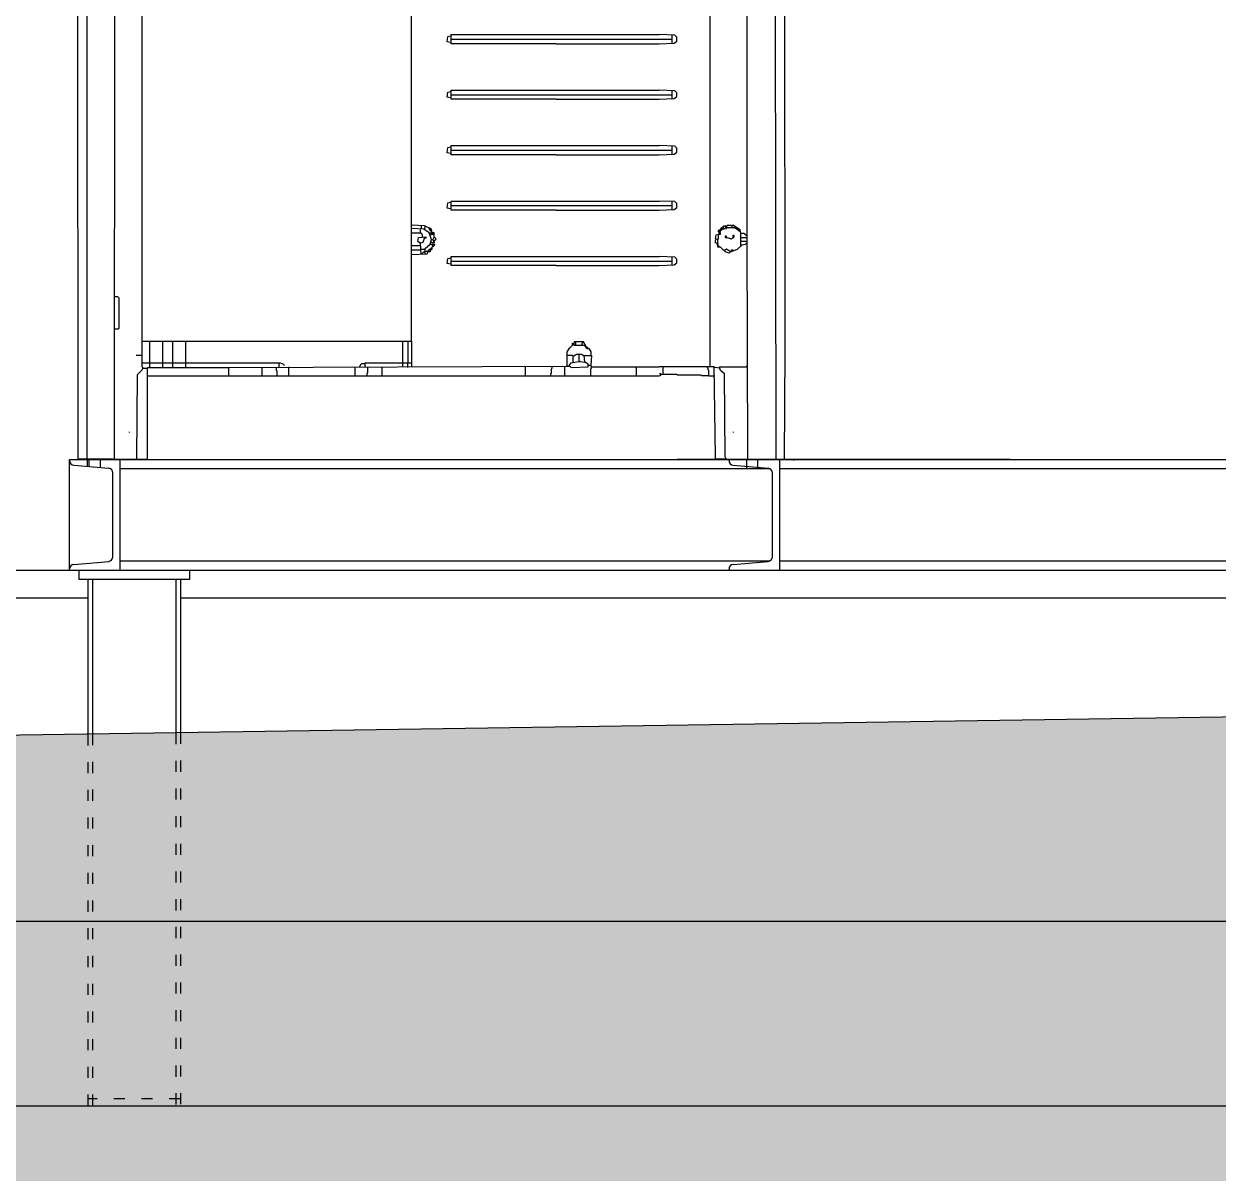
# Model space of a CAD drawing. Extents: x 3792242 to 5145247, y -1546315 to -1031918.
# Drawn here: x 3991619 to 3992912, y -1522880 to -1521636 of the extents above; entities that cross this region are included whole.
import ezdxf

# ---------------------------------------------------------------- set-up
doc = ezdxf.new("R2010")
doc.units = 0
doc.header["$MEASUREMENT"] = 0
doc.linetypes.add('ACAD_ISO03W100', pattern=[30, 12, -18])
for name, color, linetype in [('MÚRY', 1, 'CONTINUOUS'), ('TENKÁ', 7, 'CONTINUOUS'), ('ZZ-chladenie', 133, 'CONTINUOUS'), ('ŠRAFY', 82, 'CONTINUOUS'), ('šrafy-múry', 8, 'CONTINUOUS')]:
    doc.layers.add(name, color=color, linetype=linetype)
pattern_1 = [(0, (-546523.74, 886.425), (0, 37.5), [37.5, -37.5]), (90, (-546523.74, 886.425), (-37.5, 2e-15), [37.5, -37.5])]

msp = doc.modelspace()

# ---------------------------------------------------------------- hatches: boundary and pattern name
at = {"layer": 'ŠRAFY'}
h = msp.add_hatch(dxfattribs=at)
h.set_pattern_fill('SQUARE', color=256, scale=300)
h.set_pattern_definition(pattern_1)
h.paths.add_polyline_path([(3996355.937, -1522607.345), (3996355.937, -1522373.67), (3996355.937, -1522334.895), (3994225.937, -1522366.845), (3988959.218, -1522445.846), (3988959.218, -1522607.345)])
h.paths.add_polyline_path([(3995339.937, -1522447.874), (3995339.937, -1522160.276), (3995589.937, -1522160.276), (3995589.937, -1522447.874)], flags=9)
h = msp.add_hatch(dxfattribs=at)
h.set_pattern_fill('SQUARE', color=256, scale=300)
h.set_pattern_definition(pattern_1)
h.paths.add_polyline_path([(3988959.218, -1522807.345), (3996355.937, -1522807.345), (3996355.937, -1522607.345), (3988959.218, -1522607.345)])
h.paths.add_polyline_path([(3995560.937, -1523010.394), (3995560.937, -1522722.796), (3995810.937, -1522722.796), (3995810.937, -1523010.394)], flags=9)
h.paths.add_polyline_path([(3995245.937, -1523010.394), (3995245.937, -1522722.796), (3995495.937, -1522722.796), (3995495.937, -1523010.394)], flags=9)
at = {"layer": 'šrafy-múry'}
h = msp.add_hatch(dxfattribs=at)
h.set_pattern_fill('ANSI36', color=253, scale=800, angle=360)
h.set_pattern_definition([(45, (226757.26, 936.43), (53.0330086, 194.4543648), [250, -50, 0, -50])])
h.paths.add_polyline_path([(3996375.937, -1523277.345), (3996715.937, -1523277.345), (3996715.937, -1521857.345), (3996555.937, -1521857.345), (3996555.937, -1522807.345), (3983275.937, -1522807.345), (3983275.937, -1521857.345), (3983115.937, -1521857.345), (3983115.937, -1523027.345), (3984540.937, -1523027.345), (3984540.937, -1523277.345), (3984690.937, -1523277.345), (3984690.937, -1523027.345), (3989765.937, -1523027.345), (3989765.937, -1523277.345), (3990065.937, -1523277.345), (3990065.937, -1523027.345), (3993625.937, -1523027.345), (3993740.937, -1523027.345), (3996375.937, -1523027.345)])

# ---------------------------------------------------------------- linework, layer by layer
at = {"layer": 'MÚRY'}
msp.add_line((3996355.937, -1522334.895), (3987525.937, -1522467.345), dxfattribs=at)
at = {"layer": 'TENKÁ'}
for p, q in [((3984965.937, -1522227.345), (3994225.937, -1522227.345)), ((3984965.937, -1522257.345), (3991688.606, -1522257.345)), ((3991788.606, -1522257.345), (3993715.39, -1522257.345)), ((3983475.937, -1522607.345), (3996355.937, -1522607.345)), ((3996555.937, -1522807.345), (3983275.937, -1522807.345))]:
    msp.add_line(p, q, dxfattribs=at)
at = {"layer": 'ZZ-chladenie'}
for p, q in [((3991687.787, -1522107.345), (3991687.787, -1520419.877)), ((3991677.903, -1522106.639), (3991676.491, -1520441.059)), ((3992362.069, -1522007.085), (3992362.069, -1520441.765)), ((3992402.313, -1521864.463), (3992401.608, -1520441.765)), ((3992443.264, -1521974.607), (3992442.559, -1520441.765)), ((3991717.442, -1522107.345), (3991718.147, -1520621.809)), ((3991747.096, -1522007.085), (3991747.096, -1520819.504)), ((3992038.696, -1521979.55), (3992038.696, -1520834.331)), ((3992433.38, -1522107.345), (3992432.673, -1521486.724)), ((3992077.529, -1521655.471), (3992078.235, -1521649.823)), ((3992081.059, -1521656.177), (3992077.529, -1521655.471)), ((3992078.235, -1521649.823), (3992081.059, -1521649.116)), ((3992081.059, -1521649.116), (3992081.765, -1521649.116)), ((3992081.059, -1521652.647), (3992195.44, -1521652.647)), ((3992081.765, -1521657.59), (3992081.765, -1521647.704)), ((3992081.765, -1521647.704), (3992306.996, -1521647.704)), ((3992195.44, -1521657.59), (3992081.765, -1521657.59)), ((3992195.44, -1521652.647), (3992306.996, -1521652.647)), ((3992195.44, -1521657.59), (3992306.996, -1521657.59)), ((3992323.942, -1521648.411), (3992306.996, -1521647.704)), ((3992306.996, -1521652.647), (3992321.117, -1521652.647)), ((3992306.996, -1521657.59), (3992323.235, -1521656.883)), ((3992321.117, -1521656.883), (3992321.117, -1521648.411)), ((3992323.235, -1521656.883), (3992326.06, -1521654.765)), ((3992326.06, -1521650.528), (3992323.942, -1521648.411)), ((3992326.06, -1521654.765), (3992326.06, -1521650.528)), ((3992077.529, -1521715.486), (3992078.235, -1521709.837)), ((3992078.235, -1521709.837), (3992081.059, -1521709.131)), ((3992081.059, -1521709.131), (3992081.765, -1521709.131)), ((3992081.765, -1521717.604), (3992081.765, -1521707.719)), ((3992081.765, -1521707.719), (3992195.44, -1521707.719)), ((3992195.44, -1521707.719), (3992306.996, -1521707.719)), ((3992323.942, -1521708.425), (3992306.996, -1521707.719)), ((3992321.117, -1521716.898), (3992321.117, -1521708.425)), ((3992326.06, -1521710.543), (3992323.942, -1521708.425)), ((3992326.06, -1521714.78), (3992326.06, -1521710.543)), ((3992081.059, -1521716.192), (3992077.529, -1521715.486)), ((3992081.059, -1521712.661), (3992195.44, -1521712.661)), ((3992195.44, -1521717.604), (3992081.765, -1521717.604)), ((3992195.44, -1521712.661), (3992306.996, -1521712.661)), ((3992195.44, -1521717.604), (3992306.996, -1521717.604)), ((3992306.996, -1521712.661), (3992321.117, -1521712.661)), ((3992306.996, -1521717.604), (3992323.235, -1521716.898)), ((3992323.235, -1521716.898), (3992326.06, -1521714.78)), ((3992077.529, -1521775.5), (3992078.235, -1521769.852)), ((3992081.059, -1521776.206), (3992077.529, -1521775.5)), ((3992078.235, -1521769.852), (3992081.059, -1521769.146)), ((3992081.059, -1521769.146), (3992081.765, -1521769.146)), ((3992081.059, -1521772.676), (3992195.44, -1521772.676)), ((3992081.765, -1521777.618), (3992081.765, -1521767.733)), ((3992081.765, -1521767.733), (3992195.44, -1521767.733)), ((3992195.44, -1521767.733), (3992306.996, -1521767.733)), ((3992195.44, -1521772.676), (3992306.996, -1521772.676)), ((3992323.942, -1521768.44), (3992306.996, -1521767.733)), ((3992306.996, -1521772.676), (3992321.117, -1521772.676)), ((3992321.117, -1521776.912), (3992321.117, -1521768.44)), ((3992323.235, -1521776.912), (3992326.06, -1521774.794)), ((3992326.06, -1521770.558), (3992323.942, -1521768.44)), ((3992326.06, -1521774.794), (3992326.06, -1521770.558)), ((3992195.44, -1521777.618), (3992081.765, -1521777.618)), ((3992195.44, -1521777.618), (3992306.996, -1521777.618)), ((3992306.996, -1521777.618), (3992323.235, -1521776.912)), ((3992081.765, -1521837.633), (3992081.765, -1521827.748)), ((3992081.765, -1521827.748), (3992195.44, -1521827.748)), ((3992195.44, -1521827.748), (3992306.996, -1521827.748)), ((3992323.942, -1521828.454), (3992306.996, -1521827.748)), ((3992077.529, -1521835.515), (3992078.235, -1521829.866)), ((3992081.059, -1521836.221), (3992077.529, -1521835.515)), ((3992078.235, -1521829.866), (3992081.059, -1521829.16)), ((3992081.059, -1521829.16), (3992081.765, -1521829.16)), ((3992081.059, -1521832.69), (3992195.44, -1521832.69)), ((3992195.44, -1521837.633), (3992081.765, -1521837.633)), ((3992195.44, -1521832.69), (3992306.996, -1521832.69)), ((3992195.44, -1521837.633), (3992306.996, -1521837.633)), ((3992306.996, -1521832.69), (3992321.117, -1521832.69)), ((3992306.996, -1521837.633), (3992323.235, -1521836.927)), ((3992321.117, -1521836.927), (3992321.117, -1521828.454)), ((3992323.235, -1521836.927), (3992326.06, -1521834.809)), ((3992326.06, -1521830.573), (3992323.942, -1521828.454)), ((3992326.06, -1521834.809), (3992326.06, -1521830.573)), ((3992052.817, -1521854.578), (3992039.402, -1521853.872)), ((3992379.72, -1521857.402), (3992380.426, -1521853.872)), ((3992380.426, -1521853.872), (3992385.368, -1521853.872)), ((3992385.368, -1521853.872), (3992386.074, -1521856.696)), ((3992386.78, -1521853.872), (3992386.074, -1521854.578)), ((3992394.547, -1521858.814), (3992386.78, -1521853.872)), ((3992038.696, -1521862.345), (3992048.581, -1521862.345)), ((3992052.111, -1521858.108), (3992039.402, -1521857.402)), ((3992046.463, -1521867.287), (3992054.229, -1521866.581)), ((3992049.287, -1521857.402), (3992048.581, -1521857.402)), ((3992048.581, -1521862.345), (3992048.581, -1521858.814)), ((3992049.287, -1521863.05), (3992048.581, -1521862.345)), ((3992049.287, -1521854.578), (3992049.287, -1521857.402)), ((3992049.993, -1521863.05), (3992049.287, -1521863.05)), ((3992049.993, -1521863.757), (3992049.993, -1521863.05)), ((3992050.699, -1521864.463), (3992049.993, -1521863.757)), ((3992050.699, -1521866.581), (3992050.699, -1521864.463)), ((3992057.759, -1521862.345), (3992052.111, -1521858.108)), ((3992060.584, -1521858.108), (3992052.817, -1521854.578)), ((3992052.817, -1521857.402), (3992053.523, -1521856.696)), ((3992052.817, -1521858.108), (3992052.817, -1521857.402)), ((3992052.817, -1521867.993), (3992052.817, -1521866.581)), ((3992053.523, -1521855.284), (3992053.523, -1521854.578)), ((3992053.523, -1521856.696), (3992053.523, -1521855.284)), ((3992054.229, -1521866.581), (3992054.229, -1521867.993)), ((3992057.759, -1521856.696), (3992057.053, -1521855.99)), ((3992057.759, -1521858.108), (3992057.759, -1521856.696)), ((3992058.466, -1521858.108), (3992057.759, -1521858.108)), ((3992060.584, -1521869.405), (3992057.759, -1521862.345)), ((3992058.466, -1521863.05), (3992057.759, -1521863.05)), ((3992058.466, -1521858.814), (3992058.466, -1521858.108)), ((3992059.171, -1521858.814), (3992058.466, -1521858.108)), ((3992059.171, -1521858.814), (3992058.466, -1521858.814)), ((3992059.171, -1521863.05), (3992058.466, -1521863.05)), ((3992059.171, -1521864.463), (3992058.466, -1521864.463)), ((3992059.878, -1521857.402), (3992059.171, -1521857.402)), ((3992059.171, -1521858.814), (3992059.878, -1521859.521)), ((3992059.171, -1521859.521), (3992059.171, -1521858.814)), ((3992059.878, -1521860.226), (3992059.171, -1521859.521)), ((3992059.878, -1521862.345), (3992059.171, -1521863.05)), ((3992059.171, -1521864.463), (3992059.878, -1521864.463)), ((3992059.878, -1521858.108), (3992059.878, -1521857.402)), ((3992060.584, -1521858.814), (3992059.878, -1521858.108)), ((3992059.878, -1521859.521), (3992060.584, -1521858.814)), ((3992059.878, -1521859.521), (3992060.584, -1521858.814)), ((3992061.29, -1521860.226), (3992059.878, -1521860.226)), ((3992063.408, -1521862.345), (3992059.878, -1521862.345)), ((3992059.878, -1521864.463), (3992060.584, -1521863.757)), ((3992061.29, -1521862.345), (3992060.584, -1521858.108)), ((3992060.584, -1521863.757), (3992062.702, -1521863.757)), ((3992061.29, -1521863.05), (3992061.29, -1521862.345)), ((3992061.996, -1521863.05), (3992061.29, -1521863.05)), ((3992062.702, -1521863.757), (3992061.996, -1521863.05)), ((3992063.408, -1521866.581), (3992061.996, -1521869.405)), ((3992063.408, -1521866.581), (3992063.408, -1521862.345)), ((3992063.408, -1521866.581), (3992064.114, -1521867.287)), ((3992065.526, -1521868.699), (3992063.408, -1521866.581)), ((3992367.717, -1521868.699), (3992368.423, -1521864.463)), ((3992368.423, -1521864.463), (3992373.365, -1521863.757)), ((3992371.247, -1521859.521), (3992371.953, -1521858.814)), ((3992371.247, -1521860.933), (3992371.247, -1521859.521)), ((3992371.953, -1521860.933), (3992371.247, -1521860.933)), ((3992371.247, -1521863.757), (3992371.953, -1521863.05)), ((3992371.247, -1521868.699), (3992371.247, -1521863.757)), ((3992371.953, -1521862.345), (3992374.777, -1521858.108)), ((3992371.953, -1521859.521), (3992372.659, -1521858.814)), ((3992371.953, -1521858.814), (3992372.659, -1521858.814)), ((3992372.659, -1521860.226), (3992371.953, -1521859.521)), ((3992371.953, -1521860.933), (3992372.659, -1521860.933)), ((3992371.953, -1521863.05), (3992371.953, -1521862.345)), ((3992373.365, -1521862.345), (3992371.953, -1521862.345)), ((3992372.659, -1521858.814), (3992376.895, -1521854.578)), ((3992372.659, -1521858.814), (3992373.365, -1521858.108)), ((3992372.659, -1521858.814), (3992373.365, -1521859.521)), ((3992373.365, -1521859.521), (3992372.659, -1521860.226)), ((3992372.659, -1521860.933), (3992372.659, -1521860.226)), ((3992373.365, -1521858.108), (3992374.071, -1521857.402)), ((3992373.365, -1521863.757), (3992373.365, -1521862.345)), ((3992374.071, -1521857.402), (3992374.071, -1521856.696)), ((3992374.071, -1521856.696), (3992374.777, -1521856.696)), ((3992374.071, -1521858.814), (3992374.777, -1521858.814)), ((3992375.483, -1521857.402), (3992374.777, -1521856.696)), ((3992374.777, -1521858.108), (3992375.483, -1521857.402)), ((3992374.777, -1521858.108), (3992379.72, -1521857.402)), ((3992374.777, -1521858.814), (3992375.483, -1521858.108)), ((3992376.19, -1521855.99), (3992376.19, -1521855.284)), ((3992376.895, -1521856.696), (3992376.19, -1521855.99)), ((3992376.895, -1521854.578), (3992379.014, -1521854.578)), ((3992376.895, -1521858.108), (3992376.895, -1521856.696)), ((3992379.014, -1521854.578), (3992378.307, -1521855.99)), ((3992378.307, -1521855.99), (3992379.72, -1521855.99)), ((3992379.72, -1521865.875), (3992378.307, -1521865.875)), ((3992378.307, -1521865.875), (3992378.307, -1521867.287)), ((3992386.074, -1521856.696), (3992379.72, -1521856.696)), ((3992379.72, -1521867.287), (3992379.72, -1521865.875)), ((3992384.662, -1521868.699), (3992388.193, -1521866.581)), ((3992386.074, -1521854.578), (3992385.368, -1521854.578)), ((3992388.898, -1521856.696), (3992386.074, -1521856.696)), ((3992388.193, -1521865.169), (3992386.78, -1521865.169)), ((3992386.78, -1521865.169), (3992386.78, -1521866.581)), ((3992388.193, -1521855.99), (3992388.898, -1521855.284)), ((3992388.193, -1521856.696), (3992388.193, -1521855.99)), ((3992388.193, -1521856.696), (3992388.193, -1521857.402)), ((3992388.193, -1521866.581), (3992388.193, -1521865.169)), ((3992389.605, -1521855.284), (3992388.898, -1521855.284)), ((3992394.547, -1521860.933), (3992388.898, -1521856.696)), ((3992389.605, -1521855.99), (3992389.605, -1521855.284)), ((3992389.605, -1521855.99), (3992389.605, -1521856.696)), ((3992391.017, -1521856.696), (3992391.017, -1521855.99)), ((3992391.722, -1521858.108), (3992392.429, -1521857.402)), ((3992392.429, -1521858.814), (3992391.722, -1521858.108)), ((3992392.429, -1521857.402), (3992393.135, -1521858.108)), ((3992392.429, -1521859.521), (3992392.429, -1521858.814)), ((3992393.135, -1521859.521), (3992392.429, -1521859.521)), ((3992393.841, -1521858.108), (3992393.135, -1521858.108)), ((3992393.841, -1521858.814), (3992393.841, -1521858.108)), ((3992394.547, -1521859.521), (3992393.841, -1521858.814)), ((3992393.841, -1521860.226), (3992394.547, -1521859.521)), ((3992394.547, -1521860.933), (3992393.841, -1521860.226)), ((3992395.253, -1521863.05), (3992394.547, -1521858.814)), ((3992394.547, -1521860.933), (3992395.253, -1521860.933)), ((3992398.784, -1521863.05), (3992395.253, -1521863.05)), ((3992395.253, -1521875.76), (3992395.253, -1521863.05)), ((3992399.489, -1521863.757), (3992398.784, -1521863.05)), ((3992400.196, -1521863.757), (3992399.489, -1521863.757)), ((3992400.196, -1521864.463), (3992400.196, -1521863.757)), ((3992400.901, -1521865.169), (3992400.196, -1521864.463)), ((3992401.608, -1521865.169), (3992400.901, -1521864.463)), ((3992401.608, -1521865.169), (3992400.901, -1521865.169)), ((3992401.608, -1521865.169), (3992402.313, -1521865.169)), ((3992403.02, -1522107.345), (3992402.313, -1521864.463)), ((3992038.696, -1521875.76), (3992047.875, -1521875.76)), ((3992045.756, -1521871.524), (3992046.463, -1521867.287)), ((3992048.581, -1521873.641), (3992045.756, -1521871.524)), ((3992048.581, -1521872.936), (3992047.875, -1521872.936)), ((3992048.581, -1521872.936), (3992051.405, -1521872.229)), ((3992049.287, -1521884.939), (3992048.581, -1521873.641)), ((3992048.581, -1521880.702), (3992049.287, -1521879.996)), ((3992049.287, -1521879.996), (3992052.817, -1521879.996)), ((3992051.405, -1521872.229), (3992052.817, -1521867.993)), ((3992054.229, -1521867.993), (3992052.817, -1521867.993)), ((3992053.523, -1521879.29), (3992059.171, -1521874.348)), ((3992053.523, -1521882.82), (3992053.523, -1521879.29)), ((3992055.641, -1521884.939), (3992057.759, -1521879.996)), ((3992057.759, -1521879.996), (3992059.171, -1521879.996)), ((3992059.171, -1521874.348), (3992058.466, -1521874.348)), ((3992058.466, -1521880.702), (3992058.466, -1521879.996)), ((3992059.171, -1521874.348), (3992060.584, -1521869.405)), ((3992059.171, -1521874.348), (3992064.114, -1521874.348)), ((3992059.171, -1521879.996), (3992059.171, -1521882.82)), ((3992060.584, -1521869.405), (3992059.878, -1521868.699)), ((3992060.584, -1521872.229), (3992059.878, -1521872.229)), ((3992061.29, -1521877.878), (3992059.878, -1521879.29)), ((3992059.878, -1521879.29), (3992059.878, -1521880.702)), ((3992059.878, -1521880.702), (3992061.29, -1521879.996)), ((3992060.584, -1521869.405), (3992061.996, -1521869.405)), ((3992061.29, -1521872.936), (3992060.584, -1521872.229)), ((3992063.408, -1521872.936), (3992061.29, -1521872.936)), ((3992061.996, -1521877.172), (3992061.29, -1521874.348)), ((3992061.29, -1521879.996), (3992061.29, -1521877.878)), ((3992061.996, -1521869.405), (3992063.408, -1521872.936)), ((3992064.114, -1521874.348), (3992061.996, -1521877.172)), ((3992063.408, -1521871.524), (3992065.526, -1521868.699)), ((3992370.541, -1521869.405), (3992367.717, -1521868.699)), ((3992367.717, -1521870.112), (3992368.423, -1521869.405)), ((3992367.717, -1521872.936), (3992367.717, -1521870.112)), ((3992368.423, -1521872.936), (3992367.717, -1521872.936)), ((3992368.423, -1521869.405), (3992368.423, -1521868.699)), ((3992369.129, -1521873.641), (3992368.423, -1521872.936)), ((3992369.835, -1521874.348), (3992369.129, -1521873.641)), ((3992371.247, -1521874.348), (3992369.835, -1521874.348)), ((3992370.541, -1521869.405), (3992371.247, -1521868.699)), ((3992370.541, -1521877.878), (3992370.541, -1521869.405)), ((3992373.365, -1521877.878), (3992370.541, -1521877.878)), ((3992371.953, -1521876.466), (3992371.247, -1521876.466)), ((3992371.953, -1521877.878), (3992371.953, -1521876.466)), ((3992376.895, -1521881.408), (3992373.365, -1521877.878)), ((3992379.72, -1521879.996), (3992376.895, -1521881.408)), ((3992378.307, -1521867.287), (3992380.426, -1521867.287)), ((3992379.72, -1521867.287), (3992380.426, -1521867.993)), ((3992383.956, -1521882.82), (3992379.72, -1521879.996)), ((3992380.426, -1521867.287), (3992384.662, -1521868.699)), ((3992383.956, -1521882.82), (3992391.722, -1521879.996)), ((3992391.722, -1521879.996), (3992396.665, -1521875.053)), ((3992395.959, -1521867.287), (3992401.608, -1521867.287)), ((3992396.665, -1521871.524), (3992395.959, -1521870.817)), ((3992401.608, -1521871.524), (3992396.665, -1521871.524)), ((3992396.665, -1521875.053), (3992400.196, -1521874.348)), ((3992400.196, -1521874.348), (3992401.608, -1521872.936)), ((3992401.608, -1521871.524), (3992402.313, -1521871.524)), ((3992038.696, -1521880.702), (3992048.581, -1521880.702)), ((3992038.696, -1521885.644), (3992055.641, -1521884.939)), ((3992050.699, -1521884.232), (3992051.405, -1521883.527)), ((3992050.699, -1521884.939), (3992050.699, -1521884.232)), ((3992050.699, -1521884.939), (3992050.699, -1521885.644)), ((3992051.405, -1521883.527), (3992052.111, -1521882.82)), ((3992052.111, -1521882.82), (3992053.523, -1521882.82)), ((3992053.523, -1521882.82), (3992054.229, -1521882.114)), ((3992053.523, -1521884.939), (3992053.523, -1521882.82)), ((3992054.229, -1521882.114), (3992056.347, -1521882.114)), ((3992057.053, -1521881.408), (3992056.347, -1521882.114)), ((3992057.053, -1521882.82), (3992057.053, -1521881.408)), ((3992059.171, -1521882.82), (3992057.053, -1521882.82)), ((3992059.171, -1521881.408), (3992058.466, -1521880.702)), ((3992059.878, -1521880.702), (3992059.171, -1521881.408)), ((3992077.529, -1521895.529), (3992078.235, -1521889.881)), ((3992078.235, -1521889.881), (3992081.059, -1521889.175)), ((3992081.059, -1521889.175), (3992081.765, -1521889.175)), ((3992081.059, -1521892.705), (3992195.44, -1521892.705)), ((3992081.765, -1521897.647), (3992081.765, -1521887.763)), ((3992081.765, -1521887.763), (3992195.44, -1521887.763)), ((3992195.44, -1521887.763), (3992306.996, -1521887.763)), ((3992195.44, -1521892.705), (3992306.996, -1521892.705)), ((3992323.942, -1521888.469), (3992306.996, -1521887.763)), ((3992306.996, -1521892.705), (3992321.117, -1521892.705)), ((3992321.117, -1521896.941), (3992321.117, -1521888.469)), ((3992326.06, -1521890.587), (3992323.942, -1521888.469)), ((3992326.06, -1521894.823), (3992326.06, -1521890.587)), ((3992378.307, -1521882.82), (3992378.307, -1521881.408)), ((3992382.544, -1521884.232), (3992378.307, -1521882.82)), ((3992383.956, -1521882.82), (3992382.544, -1521884.232)), ((3992383.956, -1521882.82), (3992383.25, -1521882.114)), ((3992385.368, -1521882.114), (3992385.368, -1521880.702)), ((3992385.368, -1521880.702), (3992386.78, -1521880.702)), ((3992386.78, -1521880.702), (3992386.78, -1521881.408)), ((3992081.059, -1521896.235), (3992077.529, -1521895.529)), ((3992195.44, -1521897.647), (3992081.765, -1521897.647)), ((3992195.44, -1521897.647), (3992306.996, -1521897.647)), ((3992306.996, -1521897.647), (3992323.235, -1521896.941)), ((3992323.235, -1521896.941), (3992326.06, -1521894.823)), ((3991720.972, -1521931.538), (3991717.442, -1521931.538)), ((3991721.678, -1521932.244), (3991720.972, -1521931.538)), ((3991722.384, -1521932.95), (3991721.678, -1521932.244)), ((3991722.384, -1521965.429), (3991722.384, -1521932.95)), ((3991717.442, -1521966.134), (3991721.678, -1521966.134)), ((3991721.678, -1521966.134), (3991722.384, -1521965.429)), ((3991747.096, -1521979.55), (3991755.568, -1521979.55)), ((3991755.568, -1522007.792), (3991755.568, -1521979.55)), ((3991755.568, -1521979.55), (3992038.696, -1521979.55)), ((3991769.689, -1522007.792), (3991769.689, -1521979.55)), ((3991780.28, -1522007.792), (3991780.28, -1521979.55)), ((3991794.402, -1522007.792), (3991794.402, -1521979.55)), ((3992029.517, -1522002.849), (3992029.517, -1521979.55)), ((3992035.165, -1522002.849), (3992035.165, -1521979.55)), ((3992038.696, -1521979.55), (3992038.696, -1522006.38)), ((3992213.091, -1521983.786), (3992213.091, -1521981.668)), ((3992213.091, -1521981.668), (3992214.503, -1521981.668)), ((3992213.091, -1521983.08), (3992214.503, -1521983.08)), ((3992215.21, -1521980.256), (3992214.503, -1521981.668)), ((3992214.503, -1521981.668), (3992214.503, -1521983.786)), ((3992225.094, -1521980.256), (3992215.21, -1521980.256)), ((3992215.915, -1521980.962), (3992215.915, -1521980.256)), ((3992216.622, -1521981.668), (3992215.915, -1521980.962)), ((3992216.622, -1521983.08), (3992216.622, -1521981.668)), ((3992223.682, -1521981.668), (3992224.388, -1521980.962)), ((3992223.682, -1521983.08), (3992223.682, -1521981.668)), ((3992223.682, -1521983.08), (3992223.682, -1521983.786)), ((3992224.388, -1521980.962), (3992224.388, -1521980.256)), ((3992227.918, -1521985.198), (3992225.094, -1521980.256)), ((3992443.264, -1521988.728), (3992443.264, -1521974.607)), ((3991747.096, -1521995.082), (3991740.741, -1521995.082)), ((3992207.443, -1521990.846), (3992210.267, -1521986.61)), ((3992207.443, -1522005.673), (3992207.443, -1521990.846)), ((3992213.091, -1521995.082), (3992207.443, -1521995.082)), ((3992210.267, -1521986.61), (3992213.091, -1521983.786)), ((3992213.797, -1521995.789), (3992213.091, -1521995.082)), ((3992213.797, -1521995.789), (3992214.503, -1521995.789)), ((3992213.797, -1522002.144), (3992213.797, -1521995.789)), ((3992214.503, -1521983.786), (3992225.8, -1521983.786)), ((3992214.503, -1521995.789), (3992215.21, -1521995.082)), ((3992215.21, -1521995.082), (3992215.915, -1521994.377)), ((3992215.915, -1521994.377), (3992216.622, -1521994.377)), ((3992216.622, -1521994.377), (3992217.327, -1521993.67)), ((3992217.327, -1521993.67), (3992220.151, -1521993.67)), ((3992220.151, -1522000.731), (3992220.151, -1521993.67)), ((3992220.151, -1521993.67), (3992222.976, -1521993.67)), ((3992222.976, -1521993.67), (3992223.682, -1521994.377)), ((3992223.682, -1521994.377), (3992224.388, -1521994.377)), ((3992224.388, -1521994.377), (3992225.094, -1521995.082)), ((3992225.094, -1521995.082), (3992224.388, -1521995.082)), ((3992225.8, -1521983.786), (3992228.625, -1521987.316)), ((3992226.506, -1522002.144), (3992225.8, -1521995.082)), ((3992225.8, -1521995.082), (3992233.567, -1521995.082)), ((3992227.918, -1521986.61), (3992227.918, -1521985.198)), ((3992227.918, -1521986.61), (3992228.625, -1521985.904)), ((3992227.918, -1521986.61), (3992227.918, -1521987.316)), ((3992228.625, -1521985.904), (3992229.33, -1521985.904)), ((3992229.33, -1521986.61), (3992228.625, -1521985.904)), ((3992228.625, -1521987.316), (3992230.742, -1521987.316)), ((3992229.33, -1521985.904), (3992229.33, -1521986.61)), ((3992230.742, -1521987.316), (3992232.861, -1521990.846)), ((3992232.861, -1521990.846), (3992232.861, -1521995.082)), ((3992233.567, -1521995.082), (3992232.861, -1522005.673)), ((3992442.559, -1522107.345), (3992443.264, -1521988.728)), ((3991747.096, -1522002.849), (3991755.568, -1522002.849)), ((3991747.802, -1522007.792), (3991747.096, -1522007.085)), ((3991747.096, -1522010.616), (3991747.802, -1522008.498)), ((3991747.802, -1522008.498), (3991747.802, -1522007.792)), ((3991747.802, -1522008.498), (3991752.744, -1522008.498)), ((3991752.744, -1522008.498), (3991753.45, -1522007.792)), ((3991752.744, -1522008.498), (3991752.744, -1522106.639)), ((3991753.45, -1522007.792), (3991841.001, -1522007.792)), ((3991755.568, -1522002.849), (3991769.689, -1522002.849)), ((3991769.689, -1522002.849), (3991780.28, -1522002.849)), ((3991780.28, -1522002.849), (3991794.402, -1522002.849)), ((3991794.402, -1522002.849), (3991895.367, -1522002.849)), ((3991841.001, -1522007.792), (3992206.736, -1522006.38)), ((3991841.001, -1522016.971), (3991841.001, -1522007.792)), ((3991877.01, -1522016.971), (3991877.01, -1522007.792)), ((3991892.543, -1522011.322), (3991892.543, -1522007.792)), ((3991895.367, -1522007.792), (3991895.367, -1522002.849)), ((3991895.367, -1522002.849), (3991896.779, -1522002.849)), ((3991896.779, -1522002.849), (3991900.309, -1522004.261)), ((3991900.309, -1522004.261), (3991901.016, -1522005.673)), ((3991905.958, -1522016.971), (3991905.958, -1522007.085)), ((3991977.975, -1522016.971), (3991977.975, -1522007.085)), ((3991982.918, -1522006.38), (3991983.624, -1522005.673)), ((3991982.918, -1522007.085), (3991982.918, -1522006.38)), ((3991983.624, -1522004.968), (3991984.33, -1522004.261)), ((3991983.624, -1522005.673), (3991983.624, -1522004.968)), ((3991984.33, -1522004.261), (3991985.036, -1522003.556)), ((3991985.036, -1522003.556), (3991988.566, -1522003.556)), ((3991988.566, -1522007.792), (3991988.566, -1522002.849)), ((3991988.566, -1522002.849), (3992033.753, -1522002.849)), ((3991991.39, -1522013.44), (3991991.39, -1522007.792)), ((3992006.924, -1522016.971), (3992006.924, -1522007.792)), ((3992029.517, -1522007.085), (3992029.517, -1522002.849)), ((3992033.753, -1522002.849), (3992034.46, -1522003.556)), ((3992034.46, -1522003.556), (3992035.165, -1522002.849)), ((3992034.46, -1522003.556), (3992034.46, -1522007.792)), ((3992035.165, -1522002.849), (3992038.696, -1522002.849)), ((3992038.696, -1522006.38), (3992039.402, -1522007.085)), ((3992162.255, -1522016.971), (3992162.255, -1522007.085)), ((3992190.498, -1522009.204), (3992191.203, -1522008.498)), ((3992190.498, -1522014.146), (3992190.498, -1522009.204)), ((3992191.203, -1522008.498), (3992191.203, -1522007.085)), ((3992204.619, -1522016.971), (3992204.619, -1522007.085)), ((3992207.443, -1522005.673), (3992206.736, -1522004.968)), ((3992206.736, -1522006.38), (3992210.267, -1522006.38)), ((3992209.561, -1522005.673), (3992211.679, -1522002.849)), ((3992209.561, -1522005.673), (3992209.561, -1522006.38)), ((3992210.267, -1522006.38), (3992211.679, -1522007.792)), ((3992211.679, -1522002.849), (3992219.446, -1522001.437)), ((3992211.679, -1522007.792), (3992230.037, -1522007.085)), ((3992219.446, -1522001.437), (3992221.564, -1522001.437)), ((3992220.151, -1522000.731), (3992220.858, -1522001.437)), ((3992221.564, -1522001.437), (3992226.506, -1522002.144)), ((3992230.037, -1522004.261), (3992226.506, -1522002.144)), ((3992230.037, -1522007.085), (3992230.037, -1522004.261)), ((3992230.742, -1522005.673), (3992230.037, -1522004.968)), ((3992232.861, -1522005.673), (3992230.742, -1522005.673)), ((3992232.861, -1522006.38), (3992232.861, -1522005.673)), ((3992233.567, -1522006.38), (3992232.861, -1522006.38)), ((3992232.861, -1522009.204), (3992233.567, -1522008.498)), ((3992232.861, -1522016.971), (3992232.861, -1522009.204)), ((3992233.567, -1522008.498), (3992233.567, -1522006.38)), ((3992233.567, -1522007.085), (3992282.284, -1522007.085)), ((3992282.284, -1522016.971), (3992282.284, -1522007.085)), ((3992282.284, -1522007.085), (3992306.996, -1522007.085)), ((3992366.305, -1522007.085), (3992306.996, -1522007.085)), ((3992311.232, -1522015.559), (3992311.232, -1522007.085)), ((3992359.244, -1522008.498), (3992359.244, -1522007.792)), ((3992359.95, -1522008.498), (3992359.244, -1522008.498)), ((3992359.95, -1522010.616), (3992359.95, -1522008.498)), ((3992367.717, -1522103.815), (3992366.305, -1522007.085)), ((3992372.659, -1522008.498), (3992367.011, -1522007.792)), ((3992371.953, -1522007.792), (3992372.659, -1522007.085)), ((3992372.659, -1522007.085), (3992400.901, -1522007.085)), ((3992373.365, -1522011.322), (3992372.659, -1522008.498)), ((3992400.901, -1522007.085), (3992401.608, -1522006.38)), ((3992401.608, -1522006.38), (3992402.313, -1522005.673)), ((3991741.448, -1522106.639), (3991742.153, -1522015.559)), ((3991742.153, -1522015.559), (3991747.096, -1522010.616)), ((3991753.45, -1522016.971), (3992306.996, -1522016.971)), ((3991893.249, -1522012.028), (3991892.543, -1522011.322)), ((3991893.249, -1522016.971), (3991893.249, -1522012.028)), ((3991990.684, -1522014.146), (3991991.39, -1522013.44)), ((3991990.684, -1522016.971), (3991990.684, -1522014.146)), ((3992189.791, -1522014.852), (3992190.498, -1522014.146)), ((3992189.791, -1522016.971), (3992189.791, -1522014.852)), ((3992306.996, -1522016.971), (3992309.115, -1522016.264)), ((3992309.115, -1522016.264), (3992307.703, -1522014.146)), ((3992309.115, -1522015.559), (3992308.408, -1522014.852)), ((3992326.06, -1522015.559), (3992309.115, -1522015.559)), ((3992326.766, -1522016.264), (3992326.06, -1522015.559)), ((3992352.183, -1522016.264), (3992326.766, -1522016.264)), ((3992352.89, -1522016.971), (3992352.183, -1522016.264)), ((3992360.657, -1522016.971), (3992352.89, -1522016.971)), ((3992360.657, -1522011.322), (3992359.95, -1522010.616)), ((3992360.657, -1522016.971), (3992360.657, -1522011.322)), ((3992360.657, -1522016.971), (3992367.011, -1522016.971)), ((3992377.602, -1522014.852), (3992373.365, -1522011.322)), ((3992378.307, -1522104.521), (3992377.602, -1522014.852)), ((3991733.681, -1522078.397), (3991733.681, -1522077.691)), ((3992387.486, -1522078.397), (3992387.486, -1522077.691)), ((3991668.606, -1522107.345), (3993056.39, -1522107.345)), ((3991668.606, -1522227.345), (3991668.606, -1522107.345)), ((3991668.606, -1522107.345), (3991723.606, -1522107.345)), ((3991668.606, -1522108.659), (3991668.606, -1522107.345)), ((3991668.606, -1522107.345), (3991723.606, -1522107.345)), ((3991668.606, -1522108.659), (3991668.606, -1522107.345)), ((3991753.45, -1522107.345), (3991677.903, -1522106.639)), ((3991678.606, -1522107.345), (3991733.606, -1522107.345)), ((3991688.048, -1522107.345), (3991762.889, -1522107.345)), ((3991688.132, -1522115.024), (3991688.132, -1522107.345)), ((3991689.983, -1522115.133), (3991689.983, -1522107.345)), ((3991701.983, -1522116.183), (3991701.983, -1522107.345)), ((3991702.132, -1522116.249), (3991702.132, -1522107.345)), ((3991723.606, -1522227.345), (3991723.606, -1522107.345)), ((3991741.448, -1522106.639), (3991741.448, -1522107.345)), ((3991752.744, -1522106.639), (3991752.744, -1522107.345)), ((3992686.812, -1522107.345), (3992326.441, -1522107.345)), ((3992367.717, -1522108.051), (3992367.717, -1522103.815)), ((3992368.423, -1522106.639), (3992379.014, -1522106.639)), ((3992379.72, -1522107.345), (3992378.307, -1522104.521)), ((3992442.557, -1522107.566), (3992379.72, -1522107.345)), ((3992382.489, -1522107.345), (3992437.489, -1522107.345)), ((3992382.489, -1522108.659), (3992382.489, -1522107.345)), ((3992437.489, -1522107.345), (3992382.489, -1522107.345)), ((3992452.729, -1522107.345), (3992397.729, -1522107.345)), ((3992401.612, -1522114.914), (3992401.612, -1522107.345)), ((3992401.612, -1522117.345), (3992401.612, -1522107.345)), ((3992413.612, -1522115.964), (3992413.612, -1522107.345)), ((3992413.612, -1522117.345), (3992413.612, -1522107.345)), ((3992437.489, -1522227.345), (3992437.489, -1522107.345)), ((3992452.729, -1522108.659), (3992452.729, -1522107.345)), ((3991673.17, -1522113.64), (3991711.042, -1522116.954)), ((3991673.17, -1522113.64), (3991711.042, -1522116.954)), ((3991715.606, -1522212.756), (3991715.606, -1522121.935)), ((3991723.606, -1522117.345), (3992426.474, -1522117.345)), ((3992387.053, -1522113.64), (3992424.925, -1522116.954)), ((3992429.489, -1522212.756), (3992429.489, -1522121.935)), ((3992437.489, -1522117.345), (3993051.735, -1522117.345)), ((3991668.606, -1522227.345), (3991668.606, -1522226.031)), ((3991668.606, -1522227.345), (3991733.607, -1522227.345)), ((3991668.606, -1522227.345), (3993056.39, -1522227.345)), ((3991668.606, -1522227.345), (3991723.606, -1522227.345)), ((3991673.17, -1522221.05), (3991711.042, -1522217.737)), ((3991678.606, -1522227.345), (3991678.606, -1522237.345)), ((3991723.606, -1522217.345), (3992426.474, -1522217.345)), ((3991798.606, -1522227.345), (3991798.606, -1522237.345)), ((3992382.489, -1522227.345), (3992382.489, -1522226.031)), ((3992382.489, -1522227.345), (3992437.489, -1522227.345)), ((3992387.053, -1522221.05), (3992424.925, -1522217.737)), ((3992437.489, -1522217.345), (3993051.735, -1522217.345)), ((3991798.606, -1522237.345), (3991678.606, -1522237.345)), ((3991688.606, -1522237.345), (3991688.606, -1522404.905)), ((3991693.606, -1522237.345), (3991693.606, -1522404.83)), ((3991783.606, -1522237.345), (3991783.606, -1522403.48)), ((3991788.606, -1522237.345), (3991788.606, -1522403.405))]:
    msp.add_line(p, q, dxfattribs=at)
at = {"layer": 'ZZ-chladenie', "linetype": 'ACAD_ISO03W100'}
for p, q in [((3991688.606, -1522404.905), (3991688.606, -1522807.345)), ((3991693.606, -1522404.83), (3991693.606, -1522807.345)), ((3991783.606, -1522403.48), (3991783.606, -1522807.345)), ((3991788.606, -1522403.405), (3991788.606, -1522807.345)), ((3991788.606, -1522799.345), (3991688.606, -1522799.345)), ((3991788.606, -1522807.345), (3991688.606, -1522807.345))]:
    msp.add_line(p, q, dxfattribs=at)
at = {"layer": 'ZZ-chladenie'}
for centre, start, end in [((3991673.606, -1522108.659), 180, 265), ((3991673.606, -1522108.659), 180, 265), ((3992387.489, -1522108.659), 180, 265), ((3991710.606, -1522121.935), 0, 85), ((3991710.606, -1522121.935), 0, 85), ((3992424.489, -1522121.935), 0, 85), ((3991710.361, -1522212.756), 275, 0), ((3992424.489, -1522212.756), 275, 0), ((3991673.606, -1522226.031), 95, 180), ((3992387.489, -1522226.031), 95, 180)]:
    msp.add_arc(centre, 5, start, end, dxfattribs=at)

doc.saveas('drawing.dxf')
